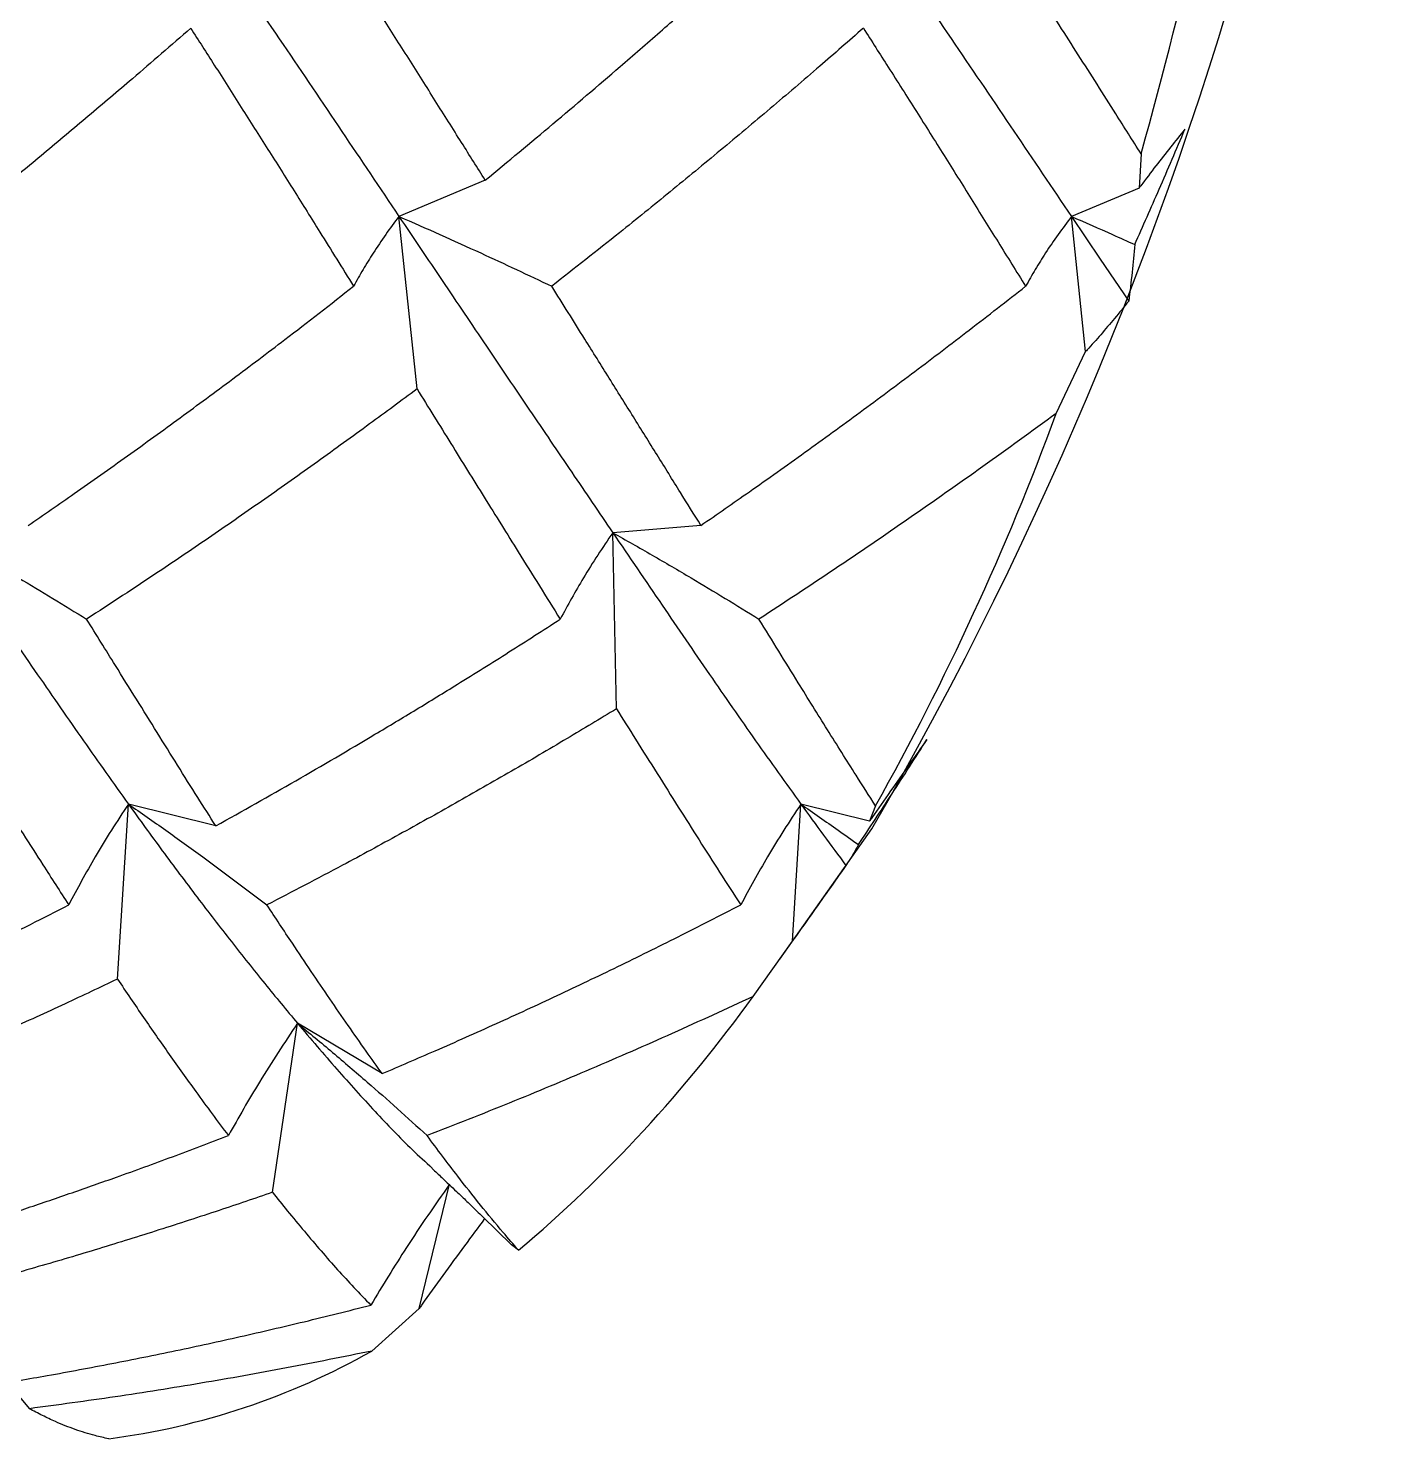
# Model space of a CAD drawing. Header units: inches. Extents: x 0.04 to 1.76, y 0.04 to 1.35.
# Drawn here: x 1.5279 to 1.578, y 1.133 to 1.1848 of the extents above; entities that cross this region are included whole.
import ezdxf

# ---------------------------------------------------------------- set-up
doc = ezdxf.new("R2010")
doc.units = ezdxf.units.IN
doc.header["$LTSCALE"] = 0.16341
doc.header["$MEASUREMENT"] = 0
doc.linetypes.add('SLD-Solid', pattern=[0])

msp = doc.modelspace()

# ---------------------------------------------------------------- linework, layer by layer
at = {"color": 7, "linetype": 'SLD-Solid', "lineweight": 25}
for p, q in [((1.5687736069, 1.1801739608), (1.5687020286, 1.1789158888)), ((1.5447117487, 1.1792031417), (1.5415451564, 1.1778752089)), ((1.5687020286, 1.1789158888), (1.5662204117, 1.1778752089)), ((1.5422091205, 1.1715420196), (1.5415451564, 1.1778752089)), ((1.5667407517, 1.1729119752), (1.5662204117, 1.1778752089)), ((1.5656586539, 1.1706383802), (1.5667407517, 1.1729119752)), ((1.5526239604, 1.1665351544), (1.5493912677, 1.1662677465)), ((1.549524974, 1.1598023611), (1.5493912677, 1.1662677465)), ((1.5312168484, 1.1498843954), (1.5316170482, 1.1563056131)), ((1.534827657, 1.1555052089), (1.5316170482, 1.1563056131)), ((1.5559786747, 1.151273394), (1.5562923058, 1.1563056131)), ((1.5588084154, 1.1556783462), (1.5562923058, 1.1563056131)), ((1.5590319328, 1.1562413025), (1.5588084154, 1.1556783462)), ((1.5555141596, 1.1506135089), (1.5588988407, 1.1554001725)), ((1.5545376575, 1.1492452399), (1.5559786747, 1.151273394)), ((1.5369002584, 1.1420586561), (1.5378234495, 1.1482605522)), ((1.5409244021, 1.14641417), (1.5378234495, 1.1482605522)), ((1.5422866947, 1.1377961341), (1.5434003153, 1.1423520229)), ((1.5456782597, 1.1401247818), (1.5446112863, 1.1411679962)), ((1.5459326285, 1.1399316208), (1.5456782597, 1.1401247818)), ((1.5405460547, 1.1362331917), (1.5422866947, 1.1377961341)), ((1.5271870032, 1.1350834101), (1.527984378, 1.1341177425))]:
    msp.add_line(p, q, dxfattribs=at)
at = {"color": 7, "linetype": 'SLD-Solid', "lineweight": 25, "flags": 128}
msp.add_lwpolyline([(1.5662204117, 1.1778752089), (1.5672789658, 1.1763093379), (1.5683224781, 1.1747654429)], dxfattribs=at)
at = {"color": 7, "linetype": 'SLD-Solid', "lineweight": 25}
for centre, radius, start, end in [((1.4358726483, 1.2265862891), 0.1421369312528816, 329.9452227272, 30.0547772728), ((1.4201181885, 1.2221682999), 0.1544731624944524, 344.2253055098, 351.0341642605), ((1.4719741135, 1.2050361024), 0.0997997815493912, 330.7299244134, 339.8385115812), ((1.512855137, 1.1791245253), 0.0512855165672066, 310.1632388793, 324.3659064854), ((1.5274459639, 1.1594164261), 0.0266284573240233, 277.4425542652, 299.4693768767)]:
    msp.add_arc(centre, radius, start, end, dxfattribs=at)
for points, knots in [([(1.532727492614215, 1.190811385553561), (1.533502908218942, 1.189696915416312), (1.535033933559454, 1.187496441230637), (1.537274698940622, 1.184224147062604), (1.539431848526481, 1.181022036577132), (1.540846769759348, 1.178915143696556), (1.54154515636352, 1.177875208942563)], [0, 0, 0, 0, 0.2601623017392144, 0.5136794696678219, 0.7599585504631279, 1, 1, 1, 1]), ([(1.55740884812048, 1.190811385553561), (1.558180876272026, 1.189698693738743), (1.559704055194725, 1.187503399802378), (1.561926142366176, 1.1842265338829), (1.564089709925832, 1.181026117666919), (1.565515595780747, 1.178917499645825), (1.566220411710243, 1.177875208942563)], [0, 0, 0, 0, 0.2595699068877765, 0.5121204587511176, 0.7588409540903556, 1, 1, 1, 1]), ([(1.544711748723968, 1.17920314171977), (1.544422184090025, 1.179663844383136), (1.543811558822726, 1.180635360424759), (1.542875897309606, 1.182123405085604), (1.541899463584292, 1.183672477015304), (1.54090613111052, 1.18523544253048), (1.539781735480406, 1.186990625506978), (1.538983512372812, 1.188221372541659), (1.538524894501862, 1.188928496376279)], [0, 0, 0, 0, 0.1416231898262593, 0.2986507605079338, 0.457488450020695, 0.6182060052123509, 0.7806408416830273, 1, 1, 1, 1]), ([(1.544711748723968, 1.17920314171977), (1.545541915202898, 1.179891611354654), (1.547202165605379, 1.181268482159995), (1.549334052054882, 1.183089839272472), (1.551124731914594, 1.184645687490525), (1.552655061966309, 1.185994797670689), (1.554249899992702, 1.187420205106864), (1.555352332676633, 1.188425829504711), (1.555903389701037, 1.188928496376279)], [0, 0, 0, 0, 0.2181926407768337, 0.4363635835246992, 0.5672606755442567, 0.698111703736338, 0.849099479118899, 1, 1, 1, 1]), ([(1.568773606904745, 1.180173960799434), (1.568464020981722, 1.180663228749622), (1.567697779065809, 1.181874193408114), (1.566464632628667, 1.183816650742628), (1.565229677181229, 1.185755587100483), (1.564139379077367, 1.187464762248101), (1.563510663067645, 1.188439033883992), (1.563194803615596, 1.188928496376279)], [0, 0, 0, 0, 0.1673209428283746, 0.4141283897964572, 0.6649119397655797, 0.8316557404983108, 1, 1, 1, 1]), ([(1.53390360887387, 1.184783142354283), (1.533191970143575, 1.184163226400939), (1.531946030216888, 1.183077875077886), (1.530147224534341, 1.181548289032749), (1.528516867760792, 1.180182554079852), (1.526875626810883, 1.178828464463682), (1.52577222232615, 1.177936416474327), (1.525220483203741, 1.177490362663958)], [0, 0, 0, 0, 0.2496718811720936, 0.4371265251321341, 0.6246394831664839, 0.8123071955839506, 1, 1, 1, 1]), ([(1.53390360887387, 1.184783142354283), (1.534192609801401, 1.184332949213341), (1.5348136984648, 1.18336544416563), (1.535758458066717, 1.181883552559912), (1.5367347768519, 1.18034341398529), (1.537695384759922, 1.178818114057433), (1.538743781907315, 1.177143584369873), (1.539467844222597, 1.175975157621097), (1.539879125337264, 1.175311469088356)], [0, 0, 0, 0, 0.143306047889158, 0.3079774258889159, 0.4707730526382487, 0.6317822219933062, 0.7908453250747162, 0.9999999999999999, 0.9999999999999999, 0.9999999999999999, 0.9999999999999999]), ([(1.558584964380135, 1.184783142354283), (1.558051467184006, 1.184317106077194), (1.556918937965319, 1.183327785599786), (1.555170750529488, 1.18183393496197), (1.553342499268184, 1.180298308879644), (1.55149877468554, 1.178779395719649), (1.549439427301894, 1.177111561967558), (1.547983002639765, 1.17596515606194), (1.547152541260445, 1.175311469088356)], [0, 0, 0, 0, 0.1431240509540877, 0.3038294686052552, 0.4645927387328794, 0.6255188020018086, 0.7864687544055164, 1, 1, 1, 1]), ([(1.558584964380135, 1.184783142354283), (1.558888527753475, 1.184308742522038), (1.559538722112176, 1.183292638071424), (1.560525182586538, 1.181737330012688), (1.561541294902647, 1.180123970523158), (1.562538515298683, 1.17852597619113), (1.563534966114531, 1.176923123840829), (1.564200390645306, 1.175854089923329), (1.564538147201566, 1.175311469088356)], [0, 0, 0, 0, 0.1510311924259685, 0.3234897155830446, 0.4938882560736267, 0.6623270108184613, 0.8286037549062978, 1, 1, 1, 1]), ([(1.568542938606654, 1.176844744876955), (1.568843462895549, 1.177521213247585), (1.569467407140299, 1.178925687235897), (1.570070205748375, 1.18033936822842), (1.570382664915766, 1.181072146273961)], [0, 0, 0, 0, 0.4816524736371441, 1, 1, 1, 1]), ([(1.570382664915766, 1.181072146273961), (1.570206265405726, 1.180856136746536), (1.569845445477773, 1.18041429571135), (1.569308277391322, 1.179723854815012), (1.568926992109032, 1.179219170033534), (1.568723869413276, 1.178945333234279), (1.568702028567628, 1.178915888827572)], [0, 0, 0, 0, 0.3059933283772893, 0.6259002118208393, 0.9597747770128275, 1, 1, 1, 1]), ([(1.54154515636352, 1.177875208942563), (1.54138071917257, 1.177654858725613), (1.541053395988176, 1.177216236937698), (1.540617699376602, 1.176563668223798), (1.540224644082133, 1.175930303692988), (1.539994073933669, 1.175517345528536), (1.539879125337264, 1.175311469088356)], [0, 0, 0, 0, 0.2694800930534466, 0.536418079629957, 0.7688855586029092, 1, 1, 1, 1]), ([(1.54154515636352, 1.177875208942563), (1.542047621910815, 1.177654626379167), (1.543050895371547, 1.177214188954258), (1.544486320522039, 1.176562901806213), (1.545853492503539, 1.175929901982273), (1.546719964352389, 1.175517404229488), (1.547152541260445, 1.175311469088356)], [0, 0, 0, 0, 0.2669876598595796, 0.5330945274207048, 0.7669023800936998, 1, 1, 1, 1]), ([(1.54154515636352, 1.177875208942563), (1.542073263732986, 1.177090523295445), (1.543141214905166, 1.175503713481598), (1.544738854472778, 1.17313543931549), (1.546323958789933, 1.17079030258794), (1.547870221517046, 1.168507176268869), (1.548889106081986, 1.167007076948799), (1.549391267730738, 1.166267746534168)], [0, 0, 0, 0, 0.2025294017844708, 0.4095597307332966, 0.6117061834184377, 0.808627719131208, 1, 1, 1, 1]), ([(1.566220411710243, 1.177875208942563), (1.566055060091477, 1.177655235319308), (1.565725908559265, 1.17721735236611), (1.565286380153615, 1.176565278592079), (1.564888737403126, 1.175931613176526), (1.564654779504232, 1.175517775005254), (1.564538147201566, 1.175311469088356)], [0, 0, 0, 0, 0.2689496315516006, 0.5353753653834978, 0.7683760998568187, 0.9999999999999999, 0.9999999999999999, 0.9999999999999999, 0.9999999999999999]), ([(1.566220411710243, 1.177875208942563), (1.56672325789759, 1.177655141254996), (1.567499174667459, 1.177315565826991), (1.568271227774068, 1.1769673081765), (1.568542938606654, 1.176844744876955)], [0, 0, 0, 0, 0.6480671727616688, 1, 1, 1, 1]), ([(1.568542938606654, 1.176844744876955), (1.568511072535975, 1.176505217141534), (1.568445939207633, 1.175811232254114), (1.568364217820587, 1.17511900325689), (1.568322478107468, 1.174765442936867)], [0, 0, 0, 0, 0.4892437019531229, 1, 1, 1, 1]), ([(1.527942607215339, 1.166535154429506), (1.528506803995481, 1.166924627935577), (1.52972640880705, 1.167766539443583), (1.531585893448729, 1.169083830621259), (1.533523368105648, 1.170484784470425), (1.535446740426247, 1.171907636905344), (1.537570525777154, 1.173510462430508), (1.539039403226524, 1.174656377084391), (1.539879125337264, 1.175311469088356)], [0, 0, 0, 0, 0.138795536259048, 0.3000295460798011, 0.4613401765512928, 0.6228376813302483, 0.7843853219609634, 1, 1, 1, 1]), ([(1.552623960430034, 1.166535154429506), (1.552373469142686, 1.16693868039144), (1.551837798822318, 1.167801612126885), (1.551011631773419, 1.169130054927613), (1.550141255958922, 1.170527652342104), (1.549257185275461, 1.171945103966495), (1.548259746661256, 1.173542225849866), (1.547556329157381, 1.174666241919201), (1.547152541260445, 1.175311469088356)], [0, 0, 0, 0, 0.1377715095532364, 0.2946214594566227, 0.4537897239456392, 0.6153682304986395, 0.7792070108486158, 1, 1, 1, 1]), ([(1.552623960430034, 1.166535154429506), (1.553217623246879, 1.166945750854814), (1.554496951360835, 1.16783057559957), (1.556444256364583, 1.169215645012616), (1.558468658753797, 1.170687540209792), (1.560476730786273, 1.172184547488154), (1.562501622390675, 1.173724345558114), (1.563849358217482, 1.174774675626197), (1.564538147201566, 1.175311469088356)], [0, 0, 0, 0, 0.1463128013069561, 0.3153003267720308, 0.4843699483866526, 0.6536511155024785, 0.8229910554082681, 1, 1, 1, 1]), ([(1.568322478107468, 1.174765442936867), (1.568149401148402, 1.174553350619296), (1.567811254980081, 1.174138978857138), (1.567302677773789, 1.173542533550088), (1.566946193513763, 1.173138784972002), (1.56675990540455, 1.172933121149689), (1.566740751652747, 1.172911975227793)], [0, 0, 0, 0, 0.3369927224201713, 0.6583938061626488, 0.9648767692207344, 1, 1, 1, 1]), ([(1.542209120460554, 1.171542019638528), (1.541630162042378, 1.171113627174202), (1.540416793806273, 1.170215811731015), (1.538554701859535, 1.168868820735093), (1.536624757081745, 1.167498598170163), (1.534680074535178, 1.16615073816453), (1.532504634196264, 1.164675346534056), (1.530965063719775, 1.163668440875546), (1.530085335231998, 1.163093083263912)], [0, 0, 0, 0, 0.146187604418992, 0.3063767451093156, 0.4664775611394364, 0.6266078980907932, 0.786639407434312, 1, 1, 1, 1]), ([(1.542209120460554, 1.171542019638528), (1.54262344943921, 1.170873227433498), (1.543443589471148, 1.169549392296087), (1.54447488430278, 1.167888971334415), (1.545299206997291, 1.166563761290677), (1.545974965124234, 1.165478638125682), (1.546695550297468, 1.16432293727856), (1.547209025710035, 1.163500974186872), (1.547463832722743, 1.163093083263912)], [0, 0, 0, 0, 0.2372134219000422, 0.4695501242607436, 0.5893520110578814, 0.7077809215954771, 0.8549892193432935, 0.9999999999999999, 0.9999999999999999, 0.9999999999999999, 0.9999999999999999]), ([(1.56565865393018, 1.17063838022722), (1.564764183540881, 1.169988266862801), (1.562975608827491, 1.168688306195183), (1.560260000146173, 1.166784979369834), (1.557524962759686, 1.164912200388831), (1.555678275317571, 1.163699318698981), (1.554755244345732, 1.163093083263912)], [0, 0, 0, 0, 0.2501484521670277, 0.5001945301848761, 0.7501819105862335, 1, 1, 1, 1]), ([(1.524709912224472, 1.166267746534168), (1.525192475863176, 1.165995055169219), (1.526156611401111, 1.165450232860305), (1.527532738282329, 1.164644250893964), (1.528842774158523, 1.16385990985396), (1.52967141020749, 1.163348530438184), (1.530085335231998, 1.163093083263912)], [0, 0, 0, 0, 0.2663336770145667, 0.5321199990296253, 0.7662819025189797, 1, 1, 1, 1]), ([(1.524709912224472, 1.166267746534168), (1.525316147807766, 1.165380160036611), (1.52650450111017, 1.163640297886306), (1.528261253102748, 1.161093490627135), (1.529946002825335, 1.158652339220992), (1.531067776306228, 1.157076980940484), (1.531617048169805, 1.156305613107961)], [0, 0, 0, 0, 0.2659969999573529, 0.5214118439090478, 0.7656612383337903, 1, 1, 1, 1]), ([(1.549391267730738, 1.166267746534168), (1.549205386027962, 1.165994908603264), (1.548834197211372, 1.165450076125505), (1.548333402199674, 1.164643531796916), (1.547874647691311, 1.16385905358937), (1.547600714315778, 1.163348300932177), (1.547463832722743, 1.163093083263912)], [0, 0, 0, 0, 0.2664897622183125, 0.5321557635537745, 0.7662232130265053, 1, 1, 1, 1]), ([(1.549391267730738, 1.166267746534168), (1.549873598587266, 1.16599476751807), (1.550837244536483, 1.165449384365562), (1.552211168517796, 1.164643014791504), (1.553517621765368, 1.163858955630552), (1.554342970481079, 1.163348208829198), (1.554755244345732, 1.163093083263912)], [0, 0, 0, 0, 0.2667245904138588, 0.5328874726348796, 0.7666703985610016, 1, 1, 1, 1]), ([(1.549391267730738, 1.166267746534168), (1.549994340251363, 1.165381670125986), (1.551175464802936, 1.163646279166392), (1.552913914498858, 1.161094180583135), (1.554604751060678, 1.158654797279594), (1.555736966514547, 1.157078680933044), (1.556292305808098, 1.156305613107961)], [0, 0, 0, 0, 0.26531836668573, 0.5196291095320306, 0.7643833335399891, 1, 1, 1, 1]), ([(1.534827657008277, 1.155505208928588), (1.534605359135626, 1.155854801067608), (1.534134895573075, 1.156594665831952), (1.533418707616873, 1.157736635228545), (1.532671429493954, 1.158936960823268), (1.531910675762366, 1.160159983517105), (1.531047007412909, 1.161547899460193), (1.530437011234651, 1.162528021619993), (1.530085335231998, 1.163093083263912)], [0, 0, 0, 0, 0.138897245902886, 0.2939573481145327, 0.4519327669403396, 0.6129487479665472, 0.7768565738790049, 1, 1, 1, 1]), ([(1.534827657008277, 1.155505208928588), (1.535805781927305, 1.156054225789403), (1.537764034603108, 1.157153383694328), (1.540208693188946, 1.15858980345685), (1.542182512161062, 1.159777797816412), (1.543822337533263, 1.160783689112581), (1.545585255017722, 1.161885339076617), (1.546837433597682, 1.162690369072108), (1.547463832722743, 1.163093083263912)], [0, 0, 0, 0, 0.2282553332673291, 0.4569780489607368, 0.5769710604195357, 0.6970666294795426, 0.8484583578710889, 1, 1, 1, 1]), ([(1.559031932831938, 1.156241302485341), (1.558793991717113, 1.156615186242909), (1.55820211914662, 1.157545212736314), (1.557255640258159, 1.159051192555246), (1.55631098380493, 1.160570116305389), (1.555477319136428, 1.161923987935962), (1.554997209592601, 1.162701322682757), (1.554755244345732, 1.163093083263912)], [0, 0, 0, 0, 0.1646058237389821, 0.4094528685651176, 0.6606492792224734, 0.8289742789250184, 1, 1, 1, 1]), ([(1.524843616172141, 1.159802361135574), (1.525065389135379, 1.159450693274242), (1.525540291082708, 1.158697635959583), (1.526265673659047, 1.157552029985842), (1.527014920787827, 1.156372715769537), (1.527751942008781, 1.155217206084009), (1.528554228899696, 1.15396383186913), (1.529112630908423, 1.153096963128542), (1.529428484168481, 1.152606629437978)], [0, 0, 0, 0, 0.1461819991408727, 0.3130323689724782, 0.4767573189326101, 0.6374422166630136, 0.7949236284313826, 1, 1, 1, 1]), ([(1.549524973969977, 1.159802361135574), (1.548922347815605, 1.15943797970074), (1.547643988425583, 1.158665012206064), (1.545674787502014, 1.157510331678531), (1.543620326336986, 1.156334618209364), (1.541553813397991, 1.155184334814455), (1.539251590644831, 1.153934187694786), (1.537627428803465, 1.153088526900381), (1.536701904674802, 1.152606629437978)], [0, 0, 0, 0, 0.1436489671818542, 0.3047245870958011, 0.4656330251836572, 0.6264868891110922, 0.7871545878648938, 1, 1, 1, 1]), ([(1.549524973969977, 1.159802361135574), (1.549757677630897, 1.1594318668871), (1.550254194039287, 1.15864134871109), (1.551010488279048, 1.157439870290751), (1.551788837652013, 1.1562060551936), (1.552552149000199, 1.154997424763544), (1.553314409953339, 1.153798836257881), (1.553827915304643, 1.153006951803283), (1.554087508324354, 1.152606629437978)], [0, 0, 0, 0, 0.1540469409252582, 0.3286877117835904, 0.4998706016967595, 0.6676900749200938, 0.8320069368078115, 1, 1, 1, 1]), ([(1.558404808015451, 1.15481885619191), (1.558813417983263, 1.155434302885855), (1.559663332454941, 1.156714440652761), (1.560490224334594, 1.158009572619084), (1.560919574725559, 1.158682049190416)], [0, 0, 0, 0, 0.4807659846115118, 1, 1, 1, 1]), ([(1.560919574725559, 1.158682049190416), (1.560699846392909, 1.158371388945994), (1.560253848410954, 1.157740820095743), (1.55957798517824, 1.156778940305246), (1.559094453799173, 1.156088043545505), (1.558836018796943, 1.155717883025062), (1.558808415378271, 1.155678346214129)], [0, 0, 0, 0, 0.3109263663247767, 0.6311090165085855, 0.9605987881913703, 1, 1, 1, 1]), ([(1.531617048169805, 1.156305613107961), (1.53140728410016, 1.155987001613052), (1.530987720708757, 1.155349725078662), (1.530420123703566, 1.154409618307791), (1.529898287335674, 1.153496093333974), (1.529585149493661, 1.152903239082683), (1.529428484168481, 1.152606629437978)], [0, 0, 0, 0, 0.266110746445102, 0.5322662143982889, 0.7659891083496997, 0.9999999999999999, 0.9999999999999999, 0.9999999999999999, 0.9999999999999999]), ([(1.531617048169805, 1.156305613107961), (1.532074808095812, 1.155987172414537), (1.53299000663743, 1.155350514547267), (1.534292268846524, 1.154411097025622), (1.535530454722302, 1.153497749737921), (1.536311505323243, 1.152903605665188), (1.536701904674802, 1.152606629437978)], [0, 0, 0, 0, 0.2660161754197896, 0.5318456290275014, 0.7659983071047805, 1, 1, 1, 1]), ([(1.531617048169805, 1.156305613107961), (1.532030804366634, 1.155734741369656), (1.532862009614462, 1.154587902752245), (1.53412190237204, 1.152906145015828), (1.535375497502727, 1.151279506649024), (1.536600852617891, 1.149735132495032), (1.537421954681113, 1.148744797129839), (1.537823449484662, 1.148260552209864)], [0, 0, 0, 0, 0.2081187316047022, 0.4180949631863038, 0.620261905512893, 0.8143192198931865, 1, 1, 1, 1]), ([(1.556292305808098, 1.156305613107961), (1.5560817057256, 1.155987551570864), (1.555660480686341, 1.155351390929988), (1.555089124459968, 1.154411962051627), (1.554562612633556, 1.15349795664635), (1.554245938010296, 1.152903854040995), (1.554087508324354, 1.152606629437978)], [0, 0, 0, 0, 0.2656035768223959, 0.5312385244466437, 0.7654825240200188, 1, 1, 1, 1]), ([(1.556292305808098, 1.156305613107961), (1.556750596213312, 1.155987882352727), (1.557458266480645, 1.155497257617976), (1.558158166392221, 1.154995628180009), (1.558404808015451, 1.15481885619191)], [0, 0, 0, 0, 0.6476044372201919, 1, 1, 1, 1]), ([(1.556292305808098, 1.156305613107961), (1.556569171766161, 1.155924723939614), (1.557116688907378, 1.155171495373586), (1.55767241507517, 1.154424303078252), (1.557947124181972, 1.154054947557571)], [0, 0, 0, 0, 0.5056754158373423, 1, 1, 1, 1]), ([(1.558404808015451, 1.15481885619191), (1.558334399542892, 1.154688495790347), (1.558193194703889, 1.154427056806568), (1.558029297765863, 1.154179210920573), (1.557947124181972, 1.154054947557571)], [0, 0, 0, 0, 0.4986264851513744, 1, 1, 1, 1]), ([(1.557947124181972, 1.154054947557571), (1.55773002979897, 1.153748005710586), (1.557302288766921, 1.153143238232989), (1.556669879990284, 1.152249481660677), (1.556230776681839, 1.151629272817512), (1.556002375142761, 1.151306850672257), (1.555978674652752, 1.151273393967615)], [0, 0, 0, 0, 0.3309850678103765, 0.652139832180605, 0.9639036739177402, 1, 1, 1, 1]), ([(1.516243042022439, 1.146414170035466), (1.516861831553756, 1.146678090843721), (1.518199920751329, 1.147248801181676), (1.5202451425818, 1.148156827941716), (1.522381218404881, 1.149135204548776), (1.524507384915599, 1.150142930239578), (1.526861303940886, 1.151291948591737), (1.528494436696874, 1.152128293594159), (1.529428484168481, 1.152606629437978)], [0, 0, 0, 0, 0.1385065868419721, 0.2995108324657847, 0.4607133366405534, 0.622233203049326, 0.7839415563398641, 1, 1, 1, 1]), ([(1.540924402111845, 1.146414170035466), (1.540730052312437, 1.146688110295537), (1.540312451253967, 1.147276728050285), (1.539673653243072, 1.148192853540427), (1.539001293477482, 1.149169416284646), (1.538319439994288, 1.150173451159242), (1.537549417498063, 1.151320665303922), (1.537011788550243, 1.152136430594253), (1.536701904674802, 1.152606629437978)], [0, 0, 0, 0, 0.1344319813403293, 0.2888551357959366, 0.4470020137944473, 0.6089698264702771, 0.7746141719506425, 1, 1, 1, 1]), ([(1.540924402111845, 1.146414170035466), (1.541575617245953, 1.146692458831829), (1.542979452296045, 1.14729237051373), (1.545122135877041, 1.148248130789923), (1.547355328362764, 1.149277720159043), (1.549577196571696, 1.150340431032359), (1.551823410299306, 1.15144738192972), (1.553321424353997, 1.152214384524583), (1.554087508324354, 1.152606629437978)], [0, 0, 0, 0, 0.1460113065288217, 0.3147589468966733, 0.4837129873087838, 0.6530140889005408, 0.822551501702786, 1, 1, 1, 1]), ([(1.531216848371689, 1.149884395431017), (1.530576979386749, 1.149581220475034), (1.529236663142481, 1.14894616810037), (1.527183719942466, 1.148007937922684), (1.525060613779622, 1.147065884944446), (1.522927202924776, 1.146153385776385), (1.520546702527116, 1.145168651020317), (1.51886780167, 1.144512812005707), (1.517908683481783, 1.144138145970612)], [0, 0, 0, 0, 0.1464999523129437, 0.3068694849900136, 0.4670076410223208, 0.6270726424550515, 0.7869550128652553, 1, 1, 1, 1]), ([(1.531216848371689, 1.149884395431017), (1.531535103593507, 1.149413094486004), (1.532161240692822, 1.148485854376862), (1.532961317075073, 1.147337229090762), (1.533601829082278, 1.146434516200121), (1.534125871384288, 1.145706779276263), (1.534685194666299, 1.144941592146977), (1.535088145036534, 1.144403790986253), (1.535287180972528, 1.144138145970612)], [0, 0, 0, 0, 0.2422467056976838, 0.4765975205596861, 0.5962623021439529, 0.7137415454256582, 0.8586036304934717, 1, 1, 1, 1]), ([(1.554537657475422, 1.149245239871629), (1.553551217878447, 1.148789926813731), (1.551580010319396, 1.14788007227807), (1.548596809075986, 1.146579901544078), (1.545600284921257, 1.145323608226199), (1.543585315053405, 1.1445331000346), (1.542578594887088, 1.144138145970612)], [0, 0, 0, 0, 0.2505917354041291, 0.5007588144057558, 0.7505688906753194, 1, 1, 1, 1]), ([(1.537823449484662, 1.148260552209864), (1.537584998787067, 1.147905875604188), (1.537107661774499, 1.147195874446341), (1.536452845342627, 1.14614939369317), (1.535843808541424, 1.145130901657366), (1.535472864036913, 1.144469315191116), (1.535287180972528, 1.144138145970612)], [0, 0, 0, 0, 0.2647900750837666, 0.5300638860505512, 0.7647648727976966, 1, 1, 1, 1]), ([(1.537823449484662, 1.148260552209864), (1.53825366503007, 1.147905879791163), (1.539114317179668, 1.147196352711503), (1.540333190316117, 1.146149545848049), (1.541489297313877, 1.145131357481054), (1.542215438723119, 1.144469268421458), (1.542578594887088, 1.144138145970612)], [0, 0, 0, 0, 0.2657482952168436, 0.5316331405767291, 0.7657614483437879, 1, 1, 1, 1]), ([(1.537823449484662, 1.148260552209864), (1.538302769601805, 1.147695940611836), (1.539231632568481, 1.146601793328617), (1.540633929354163, 1.145051148084326), (1.541795501273163, 1.143836455137568), (1.542520550493563, 1.143169617088942), (1.542763052528806, 1.142946584528643)], [0, 0, 0, 0, 0.3060121980045408, 0.5930137040183752, 0.8638781998318359, 1, 1, 1, 1]), ([(1.521631760719547, 1.139510017714372), (1.522682057341007, 1.139825200117473), (1.524785154444094, 1.140456316304428), (1.52742124469959, 1.141316164174002), (1.529554574256037, 1.142042117707257), (1.531330506709647, 1.142666569829719), (1.53324341324706, 1.143360698101332), (1.534605608579996, 1.143878876290535), (1.535287180972528, 1.144138145970612)], [0, 0, 0, 0, 0.2280940187259014, 0.4567318033904941, 0.57671974617086, 0.6968407226090787, 0.8483147100760012, 1, 1, 1, 1]), ([(1.545932628513492, 1.139931620777001), (1.545743651065188, 1.140149366785244), (1.545270200813028, 1.140694891679535), (1.544523810981957, 1.141600985032414), (1.543785879183799, 1.142536514389337), (1.543137213530182, 1.143389434152339), (1.542766409651347, 1.143886419438772), (1.542578594887088, 1.144138145970612)], [0, 0, 0, 0, 0.160721693988747, 0.4026603556628331, 0.6543326408047412, 0.8249170591648719, 1, 1, 1, 1]), ([(1.542764762040082, 1.142929113598382), (1.542882607802254, 1.14281919212483), (1.543180559480072, 1.142541275576373), (1.543605871020747, 1.142138695696495), (1.543965151693956, 1.14179458919954), (1.544284099317706, 1.141486939625504), (1.544473835338434, 1.141301984024801), (1.544611286291825, 1.141167996163381)], [0, 0, 0, 0, 0.1894605376967229, 0.4790166743938064, 0.6884888388283795, 0.7743311684787455, 1, 1, 1, 1]), ([(1.54340031525131, 1.142352022922939), (1.543131221583811, 1.141970583030456), (1.542592288682016, 1.14120664640561), (1.541849029473177, 1.140081249067554), (1.54115497910422, 1.138985923471138), (1.540729859489901, 1.138274743123375), (1.540516988451128, 1.137918632291779)], [0, 0, 0, 0, 0.2647085633277289, 0.5301505438247213, 0.7647312934199166, 0.9999999999999999, 0.9999999999999999, 0.9999999999999999, 0.9999999999999999]), ([(1.536900258397462, 1.142058656121777), (1.536248616560095, 1.14183529742743), (1.534866406296717, 1.14136152692646), (1.532743209042344, 1.140671178680643), (1.53053316930108, 1.139982761947866), (1.52831581752754, 1.139325832658814), (1.525851019218098, 1.138628410156751), (1.524118606722083, 1.138176279873618), (1.523131387093147, 1.137918632291779)], [0, 0, 0, 0, 0.1436914778558726, 0.3047868078188036, 0.4656936061506344, 0.6265318826435416, 0.7871782516669964, 1, 1, 1, 1]), ([(1.536900258397462, 1.142058656121777), (1.537082699398595, 1.141832034198844), (1.537469673530971, 1.141351348270461), (1.538065628277914, 1.14063363783067), (1.538680614426016, 1.1399128104261), (1.539286250299803, 1.139224213359742), (1.539892937065519, 1.13855873956321), (1.540308175240193, 1.138132817946636), (1.540516988451128, 1.137918632291779)], [0, 0, 0, 0, 0.1586990673069478, 0.3366153085041799, 0.5088550714418336, 0.6755436422148056, 0.8368387638467306, 1, 1, 1, 1]), ([(1.544688631365039, 1.141092374350865), (1.544442276542946, 1.140760903922996), (1.543926747012021, 1.140067258908286), (1.543156436784428, 1.13901035782361), (1.542603969660429, 1.138241755938098), (1.542316696956579, 1.13783827316665), (1.542286694690775, 1.137796134121783)], [0, 0, 0, 0, 0.3037728581178459, 0.6356842448742624, 0.961951490776553, 0.9999999999999999, 0.9999999999999999, 0.9999999999999999, 0.9999999999999999]), ([(1.526592116222302, 1.134981077777313), (1.52727613399709, 1.135096837757952), (1.528750234930175, 1.135346307730465), (1.531007984000387, 1.135769099363837), (1.53336677755093, 1.136244775973867), (1.535720403401172, 1.136757885935931), (1.538105446175548, 1.13731172011703), (1.539701037867715, 1.137713282235062), (1.540516988451128, 1.137918632291779)], [0, 0, 0, 0, 0.1461955631311329, 0.3150605495467946, 0.4840360768915983, 0.6532708345084659, 0.8226903121532312, 1, 1, 1, 1]), ([(1.540546054725975, 1.136233191666977), (1.539503880719473, 1.136021826026336), (1.537420773993823, 1.135599346493318), (1.534282713801499, 1.135043516518037), (1.531138656886937, 1.134540027228199), (1.529035583682159, 1.134258474545423), (1.527984377954689, 1.134117742500506)], [0, 0, 0, 0, 0.2503660700380991, 0.5004339401259874, 0.7502955664140649, 0.9999999999999999, 0.9999999999999999, 0.9999999999999999, 0.9999999999999999]), ([(1.530895203595786, 1.133012307428283), (1.53072797836707, 1.133049445562285), (1.530313096054356, 1.133141584499949), (1.529658170049893, 1.133347000394504), (1.529016871558151, 1.133602096883533), (1.528458335582109, 1.133864608932788), (1.528143900315958, 1.134032544031059), (1.527984377954689, 1.134117742500506)], [0, 0, 0, 0, 0.1643960349684068, 0.4078631418977748, 0.6578522826479418, 0.8264182881182351, 0.9999999999999999, 0.9999999999999999, 0.9999999999999999, 0.9999999999999999])]:
    msp.add_open_spline(points, degree=3, knots=knots, dxfattribs=at)

doc.saveas('drawing.dxf')
